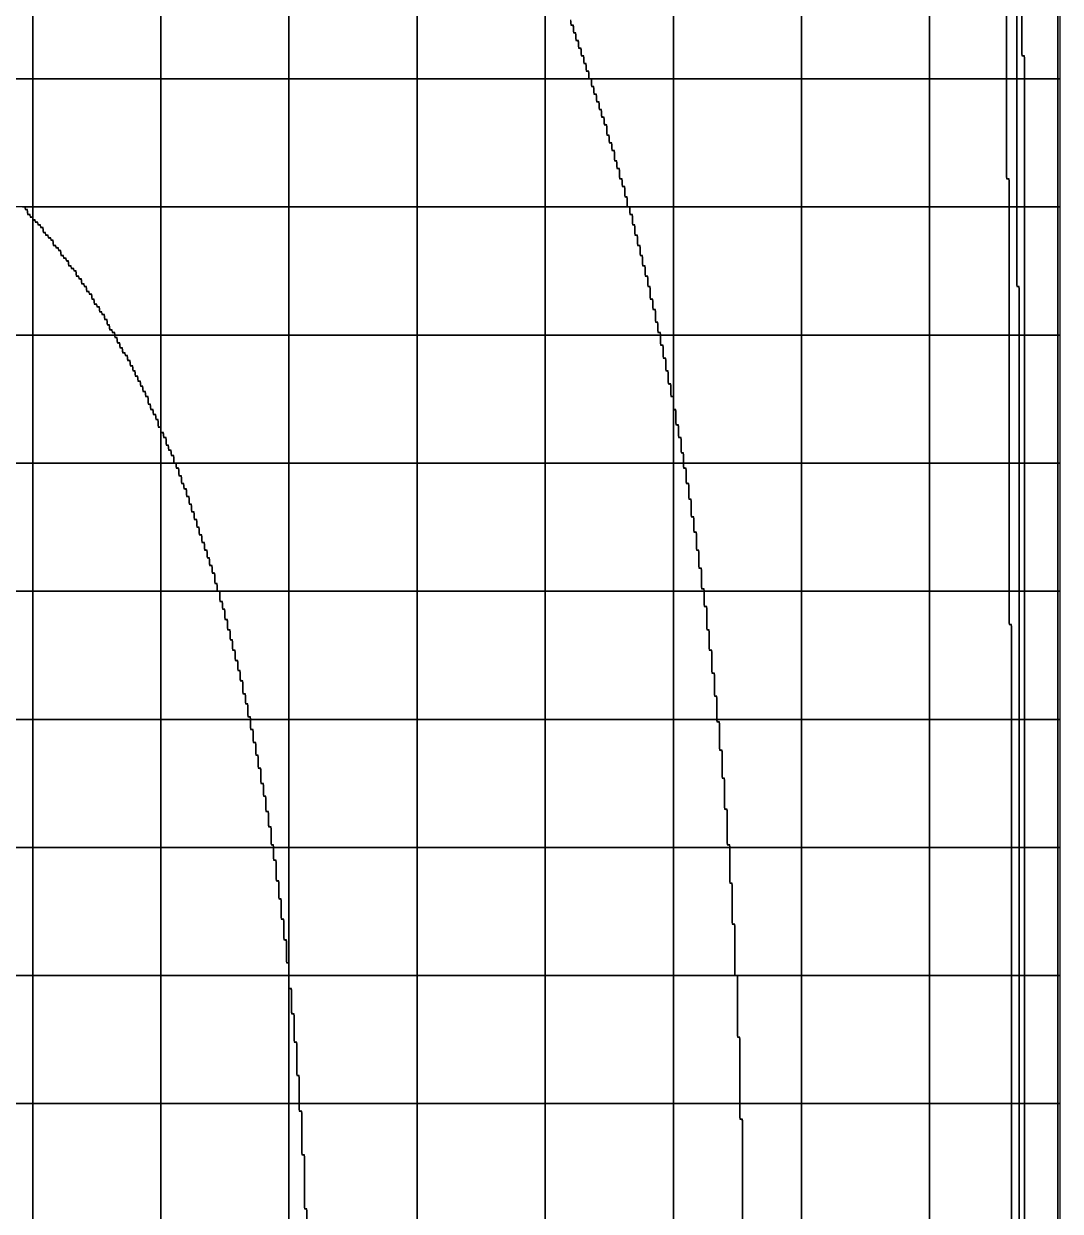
# Model space of a CAD drawing. Header units: metres. Extents: x -2.2 to 1, y -5.2 to 5.1.
# Drawn here: x -0.007 to 1.005, y 1.859 to 3.018 of the extents above; entities that cross this region are included whole.
import ezdxf

# ---------------------------------------------------------------- set-up
doc = ezdxf.new("R2010")
doc.units = ezdxf.units.M

msp = doc.modelspace()

# ---------------------------------------------------------------- linework, layer by layer
at = {"layer": '10', "color": 2}
for points in [[(0.9671, 2.987, 0), (0.9683, 2.987, 0), (0.9696, 2.9857, 0), (0.9696, 2.9645, 0), (1.0021, 2.9645, 0), (1.0021, 3.0895, 0), (0.9671, 3.0895, 0), (0.9671, 2.987, 0)], [(1.0021, 2.9645, 0), (1.0046, 2.9645, 0), (1.0046, 3.0895, 0), (1.0021, 3.0895, 0), (1.0021, 2.9645, 0)], [(0.9696, 2.8395, 0), (1.0021, 2.8395, 0), (1.0021, 2.9645, 0), (0.9696, 2.9645, 0), (0.9696, 2.8395, 0)], [(1.0021, 2.8395, 0), (1.0046, 2.8395, 0), (1.0046, 2.9645, 0), (1.0021, 2.9645, 0), (1.0021, 2.8395, 0)], [(0.9696, 2.7145, 0), (1.0021, 2.7145, 0), (1.0021, 2.8395, 0), (0.9696, 2.8395, 0), (0.9696, 2.7145, 0)], [(1.0021, 2.7145, 0), (1.0046, 2.7145, 0), (1.0046, 2.8395, 0), (1.0021, 2.8395, 0), (1.0021, 2.7145, 0)], [(0.9696, 2.5895, 0), (1.0021, 2.5895, 0), (1.0021, 2.7145, 0), (0.9696, 2.7145, 0), (0.9696, 2.5895, 0)], [(1.0021, 2.5895, 0), (1.0046, 2.5895, 0), (1.0046, 2.7145, 0), (1.0021, 2.7145, 0), (1.0021, 2.5895, 0)], [(0.9696, 2.4645, 0), (1.0021, 2.4645, 0), (1.0021, 2.5895, 0), (0.9696, 2.5895, 0), (0.9696, 2.4645, 0)], [(1.0021, 2.4645, 0), (1.0046, 2.4645, 0), (1.0046, 2.5895, 0), (1.0021, 2.5895, 0), (1.0021, 2.4645, 0)], [(0.9696, 2.3395, 0), (1.0021, 2.3395, 0), (1.0021, 2.4645, 0), (0.9696, 2.4645, 0), (0.9696, 2.3395, 0)], [(1.0021, 2.3395, 0), (1.0046, 2.3395, 0), (1.0046, 2.4645, 0), (1.0021, 2.4645, 0), (1.0021, 2.3395, 0)], [(0.9696, 2.2145, 0), (1.0021, 2.2145, 0), (1.0021, 2.3395, 0), (0.9696, 2.3395, 0), (0.9696, 2.2145, 0)], [(1.0021, 2.2145, 0), (1.0046, 2.2145, 0), (1.0046, 2.3395, 0), (1.0021, 2.3395, 0), (1.0021, 2.2145, 0)], [(0.9696, 2.0895, 0), (1.0021, 2.0895, 0), (1.0021, 2.2145, 0), (0.9696, 2.2145, 0), (0.9696, 2.0895, 0)], [(1.0021, 2.0895, 0), (1.0046, 2.0895, 0), (1.0046, 2.2145, 0), (1.0021, 2.2145, 0), (1.0021, 2.0895, 0)], [(0.9696, 1.9645, 0), (1.0021, 1.9645, 0), (1.0021, 2.0895, 0), (0.9696, 2.0895, 0), (0.9696, 1.9645, 0)], [(1.0021, 1.9645, 0), (1.0046, 1.9645, 0), (1.0046, 2.0895, 0), (1.0021, 2.0895, 0), (1.0021, 1.9645, 0)], [(0.9696, 1.8395, 0), (1.0021, 1.8395, 0), (1.0021, 1.9645, 0), (0.9696, 1.9645, 0), (0.9696, 1.8395, 0)], [(1.0021, 1.8395, 0), (1.0046, 1.8395, 0), (1.0046, 1.9645, 0), (1.0021, 1.9645, 0), (1.0021, 1.8395, 0)]]:
    msp.add_polyline3d(points, dxfattribs=at)
at = {"layer": '5', "color": 6}
for points in [[(-0.1229, 2.7145, 0), (0.0021, 2.7145, 0), (0.0021, 2.8295, 0), (0.0008, 2.8295, 0), (-0.0004, 2.8308, 0), (-0.0004, 2.832, 0), (-0.0017, 2.832, 0), (-0.0029, 2.8333, 0), (-0.0029, 2.837, 0), (-0.0042, 2.837, 0), (-0.0054, 2.8382, 0), (-0.0054, 2.8395, 0), (-0.1229, 2.8395, 0), (-0.1229, 2.7145, 0)], [(0.0021, 2.7145, 0), (0.0821, 2.7145, 0), (0.0821, 2.717, 0), (0.0808, 2.717, 0), (0.0796, 2.7182, 0), (0.0796, 2.7195, 0), (0.0783, 2.7195, 0), (0.0771, 2.7207, 0), (0.0771, 2.7245, 0), (0.0758, 2.7245, 0), (0.0746, 2.7258, 0), (0.0746, 2.7295, 0), (0.0733, 2.7295, 0), (0.0721, 2.7308, 0), (0.0721, 2.7345, 0), (0.0708, 2.7345, 0), (0.0696, 2.7357, 0), (0.0696, 2.737, 0), (0.0683, 2.737, 0), (0.0671, 2.7382, 0), (0.0671, 2.742, 0), (0.0658, 2.742, 0), (0.0646, 2.7433, 0), (0.0646, 2.7445, 0), (0.0633, 2.7445, 0), (0.0621, 2.7458, 0), (0.0621, 2.7495, 0), (0.0608, 2.7495, 0), (0.0596, 2.7508, 0), (0.0596, 2.7545, 0), (0.0583, 2.7545, 0), (0.0571, 2.7557, 0), (0.0571, 2.757, 0), (0.0558, 2.757, 0), (0.0546, 2.7582, 0), (0.0546, 2.762, 0), (0.0533, 2.762, 0), (0.0521, 2.7633, 0), (0.0521, 2.7645, 0), (0.0508, 2.7645, 0), (0.0496, 2.7658, 0), (0.0496, 2.7695, 0), (0.0483, 2.7695, 0), (0.0471, 2.7708, 0), (0.0471, 2.772, 0), (0.0458, 2.772, 0), (0.0446, 2.7732, 0), (0.0446, 2.777, 0), (0.0433, 2.777, 0), (0.0421, 2.7782, 0), (0.0421, 2.7795, 0), (0.0408, 2.7795, 0), (0.0396, 2.7807, 0), (0.0396, 2.782, 0), (0.0383, 2.782, 0), (0.0371, 2.7832, 0), (0.0371, 2.787, 0), (0.0358, 2.787, 0), (0.0346, 2.7883, 0), (0.0346, 2.7895, 0), (0.0333, 2.7895, 0), (0.0321, 2.7908, 0), (0.0321, 2.792, 0), (0.0308, 2.792, 0), (0.0296, 2.7933, 0), (0.0296, 2.797, 0), (0.0283, 2.797, 0), (0.0271, 2.7982, 0), (0.0271, 2.7995, 0), (0.0258, 2.7995, 0), (0.0246, 2.8007, 0), (0.0246, 2.802, 0), (0.0233, 2.802, 0), (0.0221, 2.8032, 0), (0.0221, 2.807, 0), (0.0208, 2.807, 0), (0.0196, 2.8083, 0), (0.0196, 2.8095, 0), (0.0183, 2.8095, 0), (0.0171, 2.8108, 0), (0.0171, 2.812, 0), (0.0158, 2.812, 0), (0.0146, 2.8133, 0), (0.0146, 2.8145, 0), (0.0133, 2.8145, 0), (0.0121, 2.8157, 0), (0.0121, 2.8195, 0), (0.0108, 2.8195, 0), (0.0096, 2.8207, 0), (0.0096, 2.822, 0), (0.0083, 2.822, 0), (0.0071, 2.8232, 0), (0.0071, 2.8245, 0), (0.0058, 2.8245, 0), (0.0046, 2.8258, 0), (0.0046, 2.827, 0), (0.0021, 2.827, 0), (0.0021, 2.7145, 0)], [(-0.1229, 2.5895, 0), (0.0021, 2.5895, 0), (0.0021, 2.7145, 0), (-0.1229, 2.7145, 0), (-0.1229, 2.5895, 0)], [(0.0021, 2.5895, 0), (0.1271, 2.5895, 0), (0.1271, 2.6245, 0), (0.1258, 2.6245, 0), (0.1246, 2.6258, 0), (0.1246, 2.632, 0), (0.1233, 2.632, 0), (0.1221, 2.6332, 0), (0.1221, 2.637, 0), (0.1208, 2.637, 0), (0.1196, 2.6383, 0), (0.1196, 2.642, 0), (0.1183, 2.642, 0), (0.1171, 2.6433, 0), (0.1171, 2.647, 0), (0.1158, 2.647, 0), (0.1146, 2.6482, 0), (0.1146, 2.6545, 0), (0.1133, 2.6545, 0), (0.1121, 2.6557, 0), (0.1121, 2.6595, 0), (0.1108, 2.6595, 0), (0.1096, 2.6608, 0), (0.1096, 2.6645, 0), (0.1083, 2.6645, 0), (0.1071, 2.6658, 0), (0.1071, 2.6695, 0), (0.1058, 2.6695, 0), (0.1046, 2.6707, 0), (0.1046, 2.6745, 0), (0.1033, 2.6745, 0), (0.1021, 2.6757, 0), (0.1021, 2.6795, 0), (0.1008, 2.6795, 0), (0.0996, 2.6808, 0), (0.0996, 2.6845, 0), (0.0983, 2.6845, 0), (0.0971, 2.6858, 0), (0.0971, 2.6895, 0), (0.0958, 2.6895, 0), (0.0946, 2.6907, 0), (0.0946, 2.6945, 0), (0.0933, 2.6945, 0), (0.0921, 2.6957, 0), (0.0921, 2.697, 0), (0.0908, 2.697, 0), (0.0896, 2.6982, 0), (0.0896, 2.702, 0), (0.0883, 2.702, 0), (0.0871, 2.7033, 0), (0.0871, 2.707, 0), (0.0858, 2.707, 0), (0.0846, 2.7083, 0), (0.0846, 2.712, 0), (0.0833, 2.712, 0), (0.0821, 2.7132, 0), (0.0821, 2.7145, 0), (0.0021, 2.7145, 0), (0.0021, 2.5895, 0)], [(0.1271, 2.5895, 0), (0.1396, 2.5895, 0), (0.1396, 2.597, 0), (0.1383, 2.597, 0), (0.1371, 2.5983, 0), (0.1371, 2.602, 0), (0.1358, 2.602, 0), (0.1346, 2.6033, 0), (0.1346, 2.607, 0), (0.1333, 2.607, 0), (0.1321, 2.6082, 0), (0.1321, 2.6145, 0), (0.1308, 2.6145, 0), (0.1296, 2.6157, 0), (0.1296, 2.6195, 0), (0.1271, 2.6195, 0), (0.1271, 2.5895, 0)], [(-0.1229, 2.4645, 0), (0.0021, 2.4645, 0), (0.0021, 2.5895, 0), (-0.1229, 2.5895, 0), (-0.1229, 2.4645, 0)], [(0.0021, 2.4645, 0), (0.1271, 2.4645, 0), (0.1271, 2.5895, 0), (0.0021, 2.5895, 0), (0.0021, 2.4645, 0)], [(0.1271, 2.4645, 0), (0.1821, 2.4645, 0), (0.1821, 2.472, 0), (0.1808, 2.472, 0), (0.1796, 2.4733, 0), (0.1796, 2.482, 0), (0.1783, 2.482, 0), (0.1771, 2.4832, 0), (0.1771, 2.4895, 0), (0.1758, 2.4895, 0), (0.1746, 2.4907, 0), (0.1746, 2.497, 0), (0.1733, 2.497, 0), (0.1721, 2.4983, 0), (0.1721, 2.5045, 0), (0.1708, 2.5045, 0), (0.1696, 2.5057, 0), (0.1696, 2.512, 0), (0.1683, 2.512, 0), (0.1671, 2.5133, 0), (0.1671, 2.5195, 0), (0.1658, 2.5195, 0), (0.1646, 2.5208, 0), (0.1646, 2.527, 0), (0.1633, 2.527, 0), (0.1621, 2.5282, 0), (0.1621, 2.5345, 0), (0.1608, 2.5345, 0), (0.1596, 2.5358, 0), (0.1596, 2.542, 0), (0.1583, 2.542, 0), (0.1571, 2.5433, 0), (0.1571, 2.5495, 0), (0.1558, 2.5495, 0), (0.1546, 2.5507, 0), (0.1546, 2.557, 0), (0.1533, 2.557, 0), (0.1521, 2.5583, 0), (0.1521, 2.5645, 0), (0.1508, 2.5645, 0), (0.1496, 2.5657, 0), (0.1496, 2.5695, 0), (0.1483, 2.5695, 0), (0.1471, 2.5707, 0), (0.1471, 2.577, 0), (0.1458, 2.577, 0), (0.1446, 2.5783, 0), (0.1446, 2.5845, 0), (0.1433, 2.5845, 0), (0.1421, 2.5857, 0), (0.1421, 2.5895, 0), (0.1271, 2.5895, 0), (0.1271, 2.4645, 0)], [(-0.1229, 2.3395, 0), (0.0021, 2.3395, 0), (0.0021, 2.4645, 0), (-0.1229, 2.4645, 0), (-0.1229, 2.3395, 0)], [(0.0021, 2.3395, 0), (0.1271, 2.3395, 0), (0.1271, 2.4645, 0), (0.0021, 2.4645, 0), (0.0021, 2.3395, 0)], [(0.1271, 2.3395, 0), (0.2146, 2.3395, 0), (0.2146, 2.342, 0), (0.2133, 2.342, 0), (0.2121, 2.3432, 0), (0.2121, 2.3545, 0), (0.2108, 2.3545, 0), (0.2096, 2.3558, 0), (0.2096, 2.3645, 0), (0.2083, 2.3645, 0), (0.2071, 2.3657, 0), (0.2071, 2.377, 0), (0.2058, 2.377, 0), (0.2046, 2.3782, 0), (0.2046, 2.387, 0), (0.2033, 2.387, 0), (0.2021, 2.3883, 0), (0.2021, 2.397, 0), (0.2008, 2.397, 0), (0.1996, 2.3982, 0), (0.1996, 2.407, 0), (0.1983, 2.407, 0), (0.1971, 2.4082, 0), (0.1971, 2.417, 0), (0.1958, 2.417, 0), (0.1946, 2.4183, 0), (0.1946, 2.427, 0), (0.1933, 2.427, 0), (0.1921, 2.4282, 0), (0.1921, 2.437, 0), (0.1908, 2.437, 0), (0.1896, 2.4383, 0), (0.1896, 2.447, 0), (0.1883, 2.447, 0), (0.1871, 2.4482, 0), (0.1871, 2.4545, 0), (0.1858, 2.4545, 0), (0.1846, 2.4558, 0), (0.1846, 2.4645, 0), (0.1271, 2.4645, 0), (0.1271, 2.3395, 0)], [(-0.1229, 2.2145, 0), (0.0021, 2.2145, 0), (0.0021, 2.3395, 0), (-0.1229, 2.3395, 0), (-0.1229, 2.2145, 0)], [(0.0021, 2.2145, 0), (0.1271, 2.2145, 0), (0.1271, 2.3395, 0), (0.0021, 2.3395, 0), (0.0021, 2.2145, 0)], [(0.1271, 2.2145, 0), (0.2371, 2.2145, 0), (0.2371, 2.217, 0), (0.2358, 2.217, 0), (0.2346, 2.2182, 0), (0.2346, 2.2345, 0), (0.2333, 2.2345, 0), (0.2321, 2.2357, 0), (0.2321, 2.2495, 0), (0.2308, 2.2495, 0), (0.2296, 2.2508, 0), (0.2296, 2.2645, 0), (0.2283, 2.2645, 0), (0.2271, 2.2658, 0), (0.2271, 2.277, 0), (0.2258, 2.277, 0), (0.2246, 2.2782, 0), (0.2246, 2.292, 0), (0.2233, 2.292, 0), (0.2221, 2.2933, 0), (0.2221, 2.3045, 0), (0.2208, 2.3045, 0), (0.2196, 2.3058, 0), (0.2196, 2.317, 0), (0.2183, 2.317, 0), (0.2171, 2.3182, 0), (0.2171, 2.3295, 0), (0.2158, 2.3295, 0), (0.2146, 2.3308, 0), (0.2146, 2.3395, 0), (0.1271, 2.3395, 0), (0.1271, 2.2145, 0)], [(-0.1229, 2.0895, 0), (0.0021, 2.0895, 0), (0.0021, 2.2145, 0), (-0.1229, 2.2145, 0), (-0.1229, 2.0895, 0)], [(0.0021, 2.0895, 0), (0.1271, 2.0895, 0), (0.1271, 2.2145, 0), (0.0021, 2.2145, 0), (0.0021, 2.0895, 0)], [(0.1271, 2.0895, 0), (0.2521, 2.0895, 0), (0.2521, 2.102, 0), (0.2508, 2.102, 0), (0.2496, 2.1033, 0), (0.2496, 2.1245, 0), (0.2483, 2.1245, 0), (0.2471, 2.1258, 0), (0.2471, 2.1445, 0), (0.2458, 2.1445, 0), (0.2446, 2.1458, 0), (0.2446, 2.1645, 0), (0.2433, 2.1645, 0), (0.2421, 2.1658, 0), (0.2421, 2.182, 0), (0.2408, 2.182, 0), (0.2396, 2.1833, 0), (0.2396, 2.202, 0), (0.2383, 2.202, 0), (0.2371, 2.2033, 0), (0.2371, 2.2145, 0), (0.1271, 2.2145, 0), (0.1271, 2.0895, 0)], [(-0.1229, 1.9645, 0), (0.0021, 1.9645, 0), (0.0021, 2.0895, 0), (-0.1229, 2.0895, 0), (-0.1229, 1.9645, 0)], [(0.0021, 1.9645, 0), (0.1271, 1.9645, 0), (0.1271, 2.0895, 0), (0.0021, 2.0895, 0), (0.0021, 1.9645, 0)], [(0.1271, 1.9645, 0), (0.2521, 1.9645, 0), (0.2521, 2.0895, 0), (0.1271, 2.0895, 0), (0.1271, 1.9645, 0)], [(0.2521, 1.9645, 0), (0.2621, 1.9645, 0), (0.2621, 1.992, 0), (0.2608, 1.992, 0), (0.2596, 1.9932, 0), (0.2596, 2.0245, 0), (0.2583, 2.0245, 0), (0.2571, 2.0257, 0), (0.2571, 2.052, 0), (0.2558, 2.052, 0), (0.2546, 2.0532, 0), (0.2546, 2.077, 0), (0.2521, 2.077, 0), (0.2521, 1.9645, 0)], [(-0.1229, 1.8395, 0), (0.0021, 1.8395, 0), (0.0021, 1.9645, 0), (-0.1229, 1.9645, 0), (-0.1229, 1.8395, 0)], [(0.0021, 1.8395, 0), (0.1271, 1.8395, 0), (0.1271, 1.9645, 0), (0.0021, 1.9645, 0), (0.0021, 1.8395, 0)], [(0.1271, 1.8395, 0), (0.2521, 1.8395, 0), (0.2521, 1.9645, 0), (0.1271, 1.9645, 0), (0.1271, 1.8395, 0)], [(0.2521, 1.8395, 0), (0.2696, 1.8395, 0), (0.2696, 1.862, 0), (0.2683, 1.862, 0), (0.2671, 1.8633, 0), (0.2671, 1.9145, 0), (0.2658, 1.9145, 0), (0.2646, 1.9158, 0), (0.2646, 1.957, 0), (0.2633, 1.957, 0), (0.2621, 1.9583, 0), (0.2621, 1.9645, 0), (0.2521, 1.9645, 0), (0.2521, 1.8395, 0)]]:
    msp.add_polyline3d(points, dxfattribs=at)
at = {"layer": '6', "color": 4}
for points in [[(-0.1229, 2.9645, 0), (0.0021, 2.9645, 0), (0.0021, 3.0895, 0), (-0.1229, 3.0895, 0), (-0.1229, 2.9645, 0)], [(0.0021, 2.9645, 0), (0.1271, 2.9645, 0), (0.1271, 3.0895, 0), (0.0021, 3.0895, 0), (0.0021, 2.9645, 0)], [(0.1271, 2.9645, 0), (0.2521, 2.9645, 0), (0.2521, 3.0895, 0), (0.1271, 3.0895, 0), (0.1271, 2.9645, 0)], [(0.2521, 2.9645, 0), (0.3771, 2.9645, 0), (0.3771, 3.0895, 0), (0.2521, 3.0895, 0), (0.2521, 2.9645, 0)], [(0.3771, 2.9645, 0), (0.5021, 2.9645, 0), (0.5021, 3.087, 0), (0.5008, 3.087, 0), (0.4996, 3.0882, 0), (0.4996, 3.0895, 0), (0.3771, 3.0895, 0), (0.3771, 2.9645, 0)], [(0.5021, 3.0795, 0), (0.5021, 2.9645, 0)], [(0.5021, 2.9645, 0), (0.5446, 2.9645, 0), (0.5446, 2.972, 0), (0.5433, 2.972, 0), (0.5421, 2.9733, 0), (0.5421, 2.9795, 0), (0.5408, 2.9795, 0), (0.5396, 2.9808, 0), (0.5396, 2.987, 0), (0.5383, 2.987, 0), (0.5371, 2.9882, 0), (0.5371, 2.9945, 0), (0.5358, 2.9945, 0), (0.5346, 2.9958, 0), (0.5346, 3.002, 0), (0.5333, 3.002, 0), (0.5321, 3.0032, 0), (0.5321, 3.0095, 0), (0.5308, 3.0095, 0), (0.5296, 3.0107, 0), (0.5296, 3.017, 0), (0.5283, 3.017, 0), (0.5271, 3.0183, 0), (0.5271, 3.022, 0)], [(-0.0079, 2.8395, 0), (0.0021, 2.8395, 0), (0.0021, 2.9645, 0), (-0.1229, 2.9645, 0)], [(0.0021, 2.8395, 0), (0.1271, 2.8395, 0), (0.1271, 2.9645, 0), (0.0021, 2.9645, 0), (0.0021, 2.8395, 0)], [(0.1271, 2.8395, 0), (0.2521, 2.8395, 0), (0.2521, 2.9645, 0), (0.1271, 2.9645, 0), (0.1271, 2.8395, 0)], [(0.2521, 2.8395, 0), (0.3771, 2.8395, 0), (0.3771, 2.9645, 0), (0.2521, 2.9645, 0), (0.2521, 2.8395, 0)], [(0.3771, 2.8395, 0), (0.5021, 2.8395, 0), (0.5021, 2.9645, 0), (0.3771, 2.9645, 0), (0.3771, 2.8395, 0)], [(0.5021, 2.8395, 0), (0.5821, 2.8395, 0), (0.5821, 2.8495, 0), (0.5808, 2.8495, 0), (0.5796, 2.8508, 0), (0.5796, 2.8595, 0), (0.5783, 2.8595, 0), (0.5771, 2.8607, 0), (0.5771, 2.867, 0), (0.5758, 2.867, 0), (0.5746, 2.8683, 0), (0.5746, 2.877, 0), (0.5733, 2.877, 0), (0.5721, 2.8782, 0), (0.5721, 2.8845, 0), (0.5708, 2.8845, 0), (0.5696, 2.8857, 0), (0.5696, 2.8945, 0), (0.5683, 2.8945, 0), (0.5671, 2.8958, 0), (0.5671, 2.902, 0), (0.5658, 2.902, 0), (0.5646, 2.9032, 0), (0.5646, 2.9095, 0), (0.5633, 2.9095, 0), (0.5621, 2.9108, 0), (0.5621, 2.9195, 0), (0.5608, 2.9195, 0), (0.5596, 2.9207, 0), (0.5596, 2.927, 0), (0.5583, 2.927, 0), (0.5571, 2.9282, 0), (0.5571, 2.9345, 0), (0.5558, 2.9345, 0), (0.5546, 2.9358, 0), (0.5546, 2.942, 0), (0.5533, 2.942, 0), (0.5521, 2.9432, 0), (0.5521, 2.9495, 0), (0.5508, 2.9495, 0), (0.5496, 2.9508, 0), (0.5496, 2.957, 0), (0.5483, 2.957, 0), (0.5471, 2.9583, 0), (0.5471, 2.9645, 0), (0.5021, 2.9645, 0), (0.5021, 2.8395, 0)], [(-0.0054, 2.837, 0), (-0.0042, 2.837, 0), (-0.0029, 2.8357, 0), (-0.0029, 2.832, 0), (-0.0017, 2.832, 0), (-0.0004, 2.8308, 0), (-0.0004, 2.8295, 0), (0.0021, 2.8295, 0), (0.0021, 2.8395, 0), (-0.0054, 2.8395, 0), (-0.0054, 2.837, 0)], [(0.0021, 2.827, 0), (0.0033, 2.827, 0), (0.0046, 2.8258, 0), (0.0046, 2.8245, 0), (0.0058, 2.8245, 0), (0.0071, 2.8232, 0), (0.0071, 2.822, 0), (0.0083, 2.822, 0), (0.0096, 2.8207, 0), (0.0096, 2.8195, 0), (0.0108, 2.8195, 0), (0.0121, 2.8182, 0), (0.0121, 2.8145, 0), (0.0133, 2.8145, 0), (0.0146, 2.8133, 0), (0.0146, 2.812, 0), (0.0158, 2.812, 0), (0.0171, 2.8108, 0), (0.0171, 2.8095, 0), (0.0183, 2.8095, 0), (0.0196, 2.8083, 0), (0.0196, 2.807, 0), (0.0208, 2.807, 0), (0.0221, 2.8058, 0), (0.0221, 2.802, 0), (0.0233, 2.802, 0), (0.0246, 2.8007, 0), (0.0246, 2.7995, 0), (0.0258, 2.7995, 0), (0.0271, 2.7982, 0), (0.0271, 2.797, 0), (0.0283, 2.797, 0), (0.0296, 2.7957, 0), (0.0296, 2.792, 0), (0.0308, 2.792, 0), (0.0321, 2.7908, 0), (0.0321, 2.7895, 0), (0.0333, 2.7895, 0), (0.0346, 2.7883, 0), (0.0346, 2.787, 0), (0.0358, 2.787, 0), (0.0371, 2.7858, 0), (0.0371, 2.782, 0), (0.0383, 2.782, 0), (0.0396, 2.7807, 0), (0.0396, 2.7795, 0), (0.0408, 2.7795, 0), (0.0421, 2.7782, 0), (0.0421, 2.777, 0), (0.0433, 2.777, 0), (0.0446, 2.7757, 0), (0.0446, 2.772, 0), (0.0458, 2.772, 0), (0.0471, 2.7708, 0), (0.0471, 2.7695, 0), (0.0483, 2.7695, 0), (0.0496, 2.7683, 0), (0.0496, 2.7645, 0), (0.0508, 2.7645, 0), (0.0521, 2.7633, 0), (0.0521, 2.762, 0), (0.0533, 2.762, 0), (0.0546, 2.7607, 0), (0.0546, 2.757, 0), (0.0558, 2.757, 0), (0.0571, 2.7557, 0), (0.0571, 2.7545, 0), (0.0583, 2.7545, 0), (0.0596, 2.7532, 0), (0.0596, 2.7495, 0), (0.0608, 2.7495, 0), (0.0621, 2.7483, 0), (0.0621, 2.7445, 0), (0.0633, 2.7445, 0), (0.0646, 2.7433, 0), (0.0646, 2.742, 0), (0.0658, 2.742, 0), (0.0671, 2.7407, 0), (0.0671, 2.737, 0), (0.0683, 2.737, 0), (0.0696, 2.7357, 0), (0.0696, 2.7345, 0), (0.0708, 2.7345, 0), (0.0721, 2.7332, 0), (0.0721, 2.7295, 0), (0.0733, 2.7295, 0), (0.0746, 2.7283, 0), (0.0746, 2.7245, 0), (0.0758, 2.7245, 0), (0.0771, 2.7233, 0), (0.0771, 2.7195, 0), (0.0783, 2.7195, 0), (0.0796, 2.7182, 0), (0.0796, 2.717, 0), (0.0808, 2.717, 0), (0.0821, 2.7157, 0), (0.0821, 2.7145, 0), (0.1271, 2.7145, 0), (0.1271, 2.8395, 0), (0.0021, 2.8395, 0), (0.0021, 2.827, 0)], [(0.1271, 2.7145, 0), (0.2521, 2.7145, 0), (0.2521, 2.8395, 0), (0.1271, 2.8395, 0), (0.1271, 2.7145, 0)], [(0.2521, 2.7145, 0), (0.3771, 2.7145, 0), (0.3771, 2.8395, 0), (0.2521, 2.8395, 0), (0.2521, 2.7145, 0)], [(0.3771, 2.7145, 0), (0.5021, 2.7145, 0), (0.5021, 2.8395, 0), (0.3771, 2.8395, 0), (0.3771, 2.7145, 0)], [(0.5021, 2.7145, 0), (0.6146, 2.7145, 0), (0.6146, 2.717, 0), (0.6133, 2.717, 0), (0.6121, 2.7182, 0), (0.6121, 2.727, 0), (0.6108, 2.727, 0), (0.6096, 2.7283, 0), (0.6096, 2.7395, 0), (0.6083, 2.7395, 0), (0.6071, 2.7407, 0), (0.6071, 2.7495, 0), (0.6058, 2.7495, 0), (0.6046, 2.7508, 0), (0.6046, 2.762, 0), (0.6033, 2.762, 0), (0.6021, 2.7633, 0), (0.6021, 2.772, 0), (0.6008, 2.772, 0), (0.5996, 2.7732, 0), (0.5996, 2.782, 0), (0.5983, 2.782, 0), (0.5971, 2.7832, 0), (0.5971, 2.792, 0), (0.5958, 2.792, 0), (0.5946, 2.7933, 0), (0.5946, 2.802, 0), (0.5933, 2.802, 0), (0.5921, 2.8032, 0), (0.5921, 2.812, 0), (0.5908, 2.812, 0), (0.5896, 2.8133, 0), (0.5896, 2.822, 0), (0.5883, 2.822, 0), (0.5871, 2.8232, 0), (0.5871, 2.832, 0), (0.5858, 2.832, 0), (0.5846, 2.8333, 0), (0.5846, 2.8395, 0), (0.5021, 2.8395, 0), (0.5021, 2.7145, 0)], [(0.0821, 2.712, 0), (0.0833, 2.712, 0), (0.0846, 2.7107, 0), (0.0846, 2.707, 0), (0.0858, 2.707, 0), (0.0871, 2.7058, 0), (0.0871, 2.702, 0), (0.0883, 2.702, 0), (0.0896, 2.7008, 0), (0.0896, 2.697, 0), (0.0908, 2.697, 0), (0.0921, 2.6957, 0), (0.0921, 2.6945, 0), (0.0933, 2.6945, 0), (0.0946, 2.6932, 0), (0.0946, 2.6895, 0), (0.0958, 2.6895, 0), (0.0971, 2.6883, 0), (0.0971, 2.6845, 0), (0.0983, 2.6845, 0), (0.0996, 2.6833, 0), (0.0996, 2.6795, 0), (0.1008, 2.6795, 0), (0.1021, 2.6782, 0), (0.1021, 2.6745, 0), (0.1033, 2.6745, 0), (0.1046, 2.6732, 0), (0.1046, 2.6695, 0), (0.1058, 2.6695, 0), (0.1071, 2.6683, 0), (0.1071, 2.6645, 0), (0.1083, 2.6645, 0), (0.1096, 2.6633, 0), (0.1096, 2.6595, 0), (0.1108, 2.6595, 0), (0.1121, 2.6582, 0), (0.1121, 2.6545, 0), (0.1133, 2.6545, 0), (0.1146, 2.6532, 0), (0.1146, 2.647, 0), (0.1158, 2.647, 0), (0.1171, 2.6458, 0), (0.1171, 2.642, 0), (0.1183, 2.642, 0), (0.1196, 2.6408, 0), (0.1196, 2.637, 0), (0.1208, 2.637, 0), (0.1221, 2.6357, 0), (0.1221, 2.632, 0), (0.1233, 2.632, 0), (0.1246, 2.6307, 0), (0.1246, 2.6245, 0), (0.1271, 2.6245, 0), (0.1271, 2.7145, 0), (0.0821, 2.7145, 0), (0.0821, 2.712, 0)], [(0.1271, 2.6195, 0), (0.1283, 2.6195, 0), (0.1296, 2.6183, 0), (0.1296, 2.6145, 0), (0.1308, 2.6145, 0), (0.1321, 2.6132, 0), (0.1321, 2.607, 0), (0.1333, 2.607, 0), (0.1346, 2.6058, 0), (0.1346, 2.602, 0), (0.1358, 2.602, 0), (0.1371, 2.6008, 0), (0.1371, 2.597, 0), (0.1383, 2.597, 0), (0.1396, 2.5957, 0), (0.1396, 2.5895, 0), (0.2521, 2.5895, 0), (0.2521, 2.7145, 0), (0.1271, 2.7145, 0), (0.1271, 2.6195, 0)], [(0.2521, 2.5895, 0), (0.3771, 2.5895, 0), (0.3771, 2.7145, 0), (0.2521, 2.7145, 0), (0.2521, 2.5895, 0)], [(0.3771, 2.5895, 0), (0.5021, 2.5895, 0), (0.5021, 2.7145, 0), (0.3771, 2.7145, 0), (0.3771, 2.5895, 0)], [(0.5021, 2.5895, 0), (0.6271, 2.5895, 0), (0.6271, 2.6545, 0), (0.6258, 2.6545, 0), (0.6246, 2.6557, 0), (0.6246, 2.667, 0), (0.6233, 2.667, 0), (0.6221, 2.6683, 0), (0.6221, 2.6795, 0), (0.6208, 2.6795, 0), (0.6196, 2.6808, 0), (0.6196, 2.692, 0), (0.6183, 2.692, 0), (0.6171, 2.6932, 0), (0.6171, 2.7045, 0), (0.6158, 2.7045, 0), (0.6146, 2.7058, 0), (0.6146, 2.7145, 0), (0.5021, 2.7145, 0), (0.5021, 2.5895, 0)], [(0.6271, 2.5895, 0), (0.6371, 2.5895, 0), (0.6371, 2.5995, 0), (0.6358, 2.5995, 0), (0.6346, 2.6008, 0), (0.6346, 2.6145, 0), (0.6333, 2.6145, 0), (0.6321, 2.6157, 0), (0.6321, 2.627, 0), (0.6308, 2.627, 0), (0.6296, 2.6282, 0), (0.6296, 2.642, 0), (0.6271, 2.642, 0), (0.6271, 2.5895, 0)], [(0.1421, 2.5845, 0), (0.1433, 2.5845, 0), (0.1446, 2.5833, 0), (0.1446, 2.577, 0), (0.1458, 2.577, 0), (0.1471, 2.5758, 0), (0.1471, 2.5695, 0), (0.1483, 2.5695, 0), (0.1496, 2.5682, 0), (0.1496, 2.5645, 0), (0.1508, 2.5645, 0), (0.1521, 2.5633, 0), (0.1521, 2.557, 0), (0.1533, 2.557, 0), (0.1546, 2.5558, 0), (0.1546, 2.5495, 0), (0.1558, 2.5495, 0), (0.1571, 2.5482, 0), (0.1571, 2.542, 0), (0.1583, 2.542, 0), (0.1596, 2.5408, 0), (0.1596, 2.5345, 0), (0.1608, 2.5345, 0), (0.1621, 2.5332, 0), (0.1621, 2.527, 0), (0.1633, 2.527, 0), (0.1646, 2.5257, 0), (0.1646, 2.5195, 0), (0.1658, 2.5195, 0), (0.1671, 2.5183, 0), (0.1671, 2.512, 0), (0.1683, 2.512, 0), (0.1696, 2.5107, 0), (0.1696, 2.5045, 0), (0.1708, 2.5045, 0), (0.1721, 2.5032, 0), (0.1721, 2.497, 0), (0.1733, 2.497, 0), (0.1746, 2.4958, 0), (0.1746, 2.4895, 0), (0.1758, 2.4895, 0), (0.1771, 2.4882, 0), (0.1771, 2.482, 0), (0.1783, 2.482, 0), (0.1796, 2.4808, 0), (0.1796, 2.472, 0), (0.1808, 2.472, 0), (0.1821, 2.4707, 0), (0.1821, 2.4645, 0), (0.2521, 2.4645, 0), (0.2521, 2.5895, 0), (0.1421, 2.5895, 0), (0.1421, 2.5845, 0)], [(0.2521, 2.4645, 0), (0.3771, 2.4645, 0), (0.3771, 2.5895, 0), (0.2521, 2.5895, 0), (0.2521, 2.4645, 0)], [(0.3771, 2.4645, 0), (0.5021, 2.4645, 0), (0.5021, 2.5895, 0), (0.3771, 2.5895, 0), (0.3771, 2.4645, 0)], [(0.5021, 2.4645, 0), (0.6271, 2.4645, 0), (0.6271, 2.5895, 0), (0.5021, 2.5895, 0), (0.5021, 2.4645, 0)], [(0.6271, 2.4645, 0), (0.6571, 2.4645, 0), (0.6571, 2.467, 0), (0.6558, 2.467, 0), (0.6546, 2.4682, 0), (0.6546, 2.487, 0), (0.6533, 2.487, 0), (0.6521, 2.4882, 0), (0.6521, 2.5045, 0), (0.6508, 2.5045, 0), (0.6496, 2.5057, 0), (0.6496, 2.522, 0), (0.6483, 2.522, 0), (0.6471, 2.5232, 0), (0.6471, 2.537, 0), (0.6458, 2.537, 0), (0.6446, 2.5383, 0), (0.6446, 2.5545, 0), (0.6433, 2.5545, 0), (0.6421, 2.5558, 0), (0.6421, 2.5695, 0), (0.6408, 2.5695, 0), (0.6396, 2.5707, 0), (0.6396, 2.5845, 0), (0.6383, 2.5845, 0), (0.6371, 2.5857, 0), (0.6371, 2.5895, 0), (0.6271, 2.5895, 0), (0.6271, 2.4645, 0)], [(0.1846, 2.4545, 0), (0.1858, 2.4545, 0), (0.1871, 2.4533, 0), (0.1871, 2.447, 0), (0.1883, 2.447, 0), (0.1896, 2.4457, 0), (0.1896, 2.437, 0), (0.1908, 2.437, 0), (0.1921, 2.4358, 0), (0.1921, 2.427, 0), (0.1933, 2.427, 0), (0.1946, 2.4257, 0), (0.1946, 2.417, 0), (0.1958, 2.417, 0), (0.1971, 2.4158, 0), (0.1971, 2.407, 0), (0.1983, 2.407, 0), (0.1996, 2.4057, 0), (0.1996, 2.397, 0), (0.2008, 2.397, 0), (0.2021, 2.3958, 0), (0.2021, 2.387, 0), (0.2033, 2.387, 0), (0.2046, 2.3857, 0), (0.2046, 2.377, 0), (0.2058, 2.377, 0), (0.2071, 2.3758, 0), (0.2071, 2.3645, 0), (0.2083, 2.3645, 0), (0.2096, 2.3632, 0), (0.2096, 2.3545, 0), (0.2108, 2.3545, 0), (0.2121, 2.3533, 0), (0.2121, 2.342, 0), (0.2133, 2.342, 0), (0.2146, 2.3407, 0), (0.2146, 2.3395, 0), (0.2521, 2.3395, 0), (0.2521, 2.4645, 0), (0.1846, 2.4645, 0), (0.1846, 2.4545, 0)], [(0.2521, 2.3395, 0), (0.3771, 2.3395, 0), (0.3771, 2.4645, 0), (0.2521, 2.4645, 0), (0.2521, 2.3395, 0)], [(0.3771, 2.3395, 0), (0.5021, 2.3395, 0), (0.5021, 2.4645, 0), (0.3771, 2.4645, 0), (0.3771, 2.3395, 0)], [(0.5021, 2.3395, 0), (0.6271, 2.3395, 0), (0.6271, 2.4645, 0), (0.5021, 2.4645, 0), (0.5021, 2.3395, 0)], [(0.6271, 2.3395, 0), (0.6696, 2.3395, 0), (0.6696, 2.362, 0), (0.6683, 2.362, 0), (0.6671, 2.3632, 0), (0.6671, 2.3845, 0), (0.6658, 2.3845, 0), (0.6646, 2.3857, 0), (0.6646, 2.407, 0), (0.6633, 2.407, 0), (0.6621, 2.4082, 0), (0.6621, 2.427, 0), (0.6608, 2.427, 0), (0.6596, 2.4282, 0), (0.6596, 2.4495, 0), (0.6583, 2.4495, 0), (0.6571, 2.4508, 0), (0.6571, 2.4645, 0), (0.6271, 2.4645, 0), (0.6271, 2.3395, 0)], [(0.2146, 2.3295, 0), (0.2158, 2.3295, 0), (0.2171, 2.3283, 0), (0.2171, 2.317, 0), (0.2183, 2.317, 0), (0.2196, 2.3157, 0), (0.2196, 2.3045, 0), (0.2208, 2.3045, 0), (0.2221, 2.3032, 0), (0.2221, 2.292, 0), (0.2233, 2.292, 0), (0.2246, 2.2908, 0), (0.2246, 2.277, 0), (0.2258, 2.277, 0), (0.2271, 2.2757, 0), (0.2271, 2.2645, 0), (0.2283, 2.2645, 0), (0.2296, 2.2633, 0), (0.2296, 2.2495, 0), (0.2308, 2.2495, 0), (0.2321, 2.2483, 0), (0.2321, 2.2345, 0), (0.2333, 2.2345, 0), (0.2346, 2.2332, 0), (0.2346, 2.217, 0), (0.2358, 2.217, 0), (0.2371, 2.2157, 0), (0.2371, 2.2145, 0), (0.2521, 2.2145, 0), (0.2521, 2.3395, 0), (0.2146, 2.3395, 0), (0.2146, 2.3295, 0)], [(0.2521, 2.2145, 0), (0.3771, 2.2145, 0), (0.3771, 2.3395, 0), (0.2521, 2.3395, 0), (0.2521, 2.2145, 0)], [(0.3771, 2.2145, 0), (0.5021, 2.2145, 0), (0.5021, 2.3395, 0), (0.3771, 2.3395, 0), (0.3771, 2.2145, 0)], [(0.5021, 2.2145, 0), (0.6271, 2.2145, 0), (0.6271, 2.3395, 0), (0.5021, 2.3395, 0), (0.5021, 2.2145, 0)], [(0.6271, 2.2145, 0), (0.6821, 2.2145, 0), (0.6821, 2.217, 0), (0.6808, 2.217, 0), (0.6796, 2.2182, 0), (0.6796, 2.252, 0), (0.6783, 2.252, 0), (0.6771, 2.2532, 0), (0.6771, 2.282, 0), (0.6758, 2.282, 0), (0.6746, 2.2832, 0), (0.6746, 2.3095, 0), (0.6733, 2.3095, 0), (0.6721, 2.3108, 0), (0.6721, 2.337, 0), (0.6708, 2.337, 0), (0.6696, 2.3382, 0), (0.6696, 2.3395, 0), (0.6271, 2.3395, 0), (0.6271, 2.2145, 0)], [(0.2371, 2.202, 0), (0.2383, 2.202, 0), (0.2396, 2.2008, 0), (0.2396, 2.182, 0), (0.2408, 2.182, 0), (0.2421, 2.1808, 0), (0.2421, 2.1645, 0), (0.2433, 2.1645, 0), (0.2446, 2.1633, 0), (0.2446, 2.1445, 0), (0.2458, 2.1445, 0), (0.2471, 2.1433, 0), (0.2471, 2.1245, 0), (0.2483, 2.1245, 0), (0.2496, 2.1233, 0), (0.2496, 2.102, 0), (0.2521, 2.102, 0), (0.2521, 2.2145, 0), (0.2371, 2.2145, 0), (0.2371, 2.202, 0)], [(0.2521, 2.0895, 0), (0.3771, 2.0895, 0), (0.3771, 2.2145, 0), (0.2521, 2.2145, 0), (0.2521, 2.0895, 0)], [(0.3771, 2.0895, 0), (0.5021, 2.0895, 0), (0.5021, 2.2145, 0), (0.3771, 2.2145, 0), (0.3771, 2.0895, 0)], [(0.5021, 2.0895, 0), (0.6271, 2.0895, 0), (0.6271, 2.2145, 0), (0.5021, 2.2145, 0), (0.5021, 2.0895, 0)], [(0.6271, 2.0895, 0), (0.6871, 2.0895, 0), (0.6871, 2.1395, 0), (0.6858, 2.1395, 0), (0.6846, 2.1408, 0), (0.6846, 2.1795, 0), (0.6833, 2.1795, 0), (0.6821, 2.1808, 0), (0.6821, 2.2145, 0), (0.6271, 2.2145, 0), (0.6271, 2.0895, 0)], [(0.2521, 2.077, 0), (0.2533, 2.077, 0), (0.2546, 2.0758, 0), (0.2546, 2.052, 0), (0.2558, 2.052, 0), (0.2571, 2.0507, 0), (0.2571, 2.0245, 0), (0.2583, 2.0245, 0), (0.2596, 2.0232, 0), (0.2596, 1.992, 0), (0.2608, 1.992, 0), (0.2621, 1.9908, 0), (0.2621, 1.9645, 0), (0.3771, 1.9645, 0), (0.3771, 2.0895, 0), (0.2521, 2.0895, 0), (0.2521, 2.077, 0)], [(0.3771, 1.9645, 0), (0.5021, 1.9645, 0), (0.5021, 2.0895, 0), (0.3771, 2.0895, 0), (0.3771, 1.9645, 0)], [(0.5021, 1.9645, 0), (0.6271, 1.9645, 0), (0.6271, 2.0895, 0), (0.5021, 2.0895, 0), (0.5021, 1.9645, 0)], [(0.6271, 1.9645, 0), (0.6921, 1.9645, 0), (0.6921, 2.0295, 0), (0.6908, 2.0295, 0), (0.6896, 2.0307, 0), (0.6896, 2.0895, 0), (0.6271, 2.0895, 0), (0.6271, 1.9645, 0)], [(0.2621, 1.957, 0), (0.2633, 1.957, 0), (0.2646, 1.9558, 0), (0.2646, 1.9145, 0), (0.2658, 1.9145, 0), (0.2671, 1.9132, 0), (0.2671, 1.862, 0), (0.2683, 1.862, 0), (0.2696, 1.8607, 0), (0.2696, 1.8395, 0), (0.3771, 1.8395, 0), (0.3771, 1.9645, 0), (0.2621, 1.9645, 0), (0.2621, 1.957, 0)], [(0.3771, 1.8395, 0), (0.5021, 1.8395, 0), (0.5021, 1.9645, 0), (0.3771, 1.9645, 0), (0.3771, 1.8395, 0)], [(0.5021, 1.8395, 0), (0.6271, 1.8395, 0), (0.6271, 1.9645, 0), (0.5021, 1.9645, 0), (0.5021, 1.8395, 0)], [(0.6271, 1.8395, 0), (0.6946, 1.8395, 0), (0.6946, 1.9495, 0), (0.6933, 1.9495, 0), (0.6921, 1.9507, 0), (0.6921, 1.9645, 0), (0.6271, 1.9645, 0), (0.6271, 1.8395, 0)]]:
    msp.add_polyline3d(points, dxfattribs=at)
at = {"layer": '7', "color": 1}
for points in [[(0.5271, 3.0208, 0), (0.5271, 3.017, 0), (0.5283, 3.017, 0), (0.5296, 3.0158, 0), (0.5296, 3.0095, 0), (0.5308, 3.0095, 0), (0.5321, 3.0082, 0), (0.5321, 3.002, 0), (0.5333, 3.002, 0), (0.5346, 3.0008, 0), (0.5346, 2.9945, 0), (0.5358, 2.9945, 0), (0.5371, 2.9933, 0), (0.5371, 2.987, 0), (0.5383, 2.987, 0), (0.5396, 2.9857, 0), (0.5396, 2.9795, 0), (0.5408, 2.9795, 0), (0.5421, 2.9783, 0), (0.5421, 2.972, 0), (0.5433, 2.972, 0), (0.5446, 2.9707, 0), (0.5446, 2.9645, 0), (0.6271, 2.9645, 0), (0.6271, 3.0895, 0)], [(0.6271, 2.9645, 0), (0.7521, 2.9645, 0), (0.7521, 3.0895, 0), (0.6271, 3.0895, 0), (0.6271, 2.9645, 0)], [(0.7521, 2.9645, 0), (0.8771, 2.9645, 0), (0.8771, 3.0845, 0), (0.8758, 3.0845, 0), (0.8746, 3.0857, 0), (0.8746, 3.0895, 0), (0.7521, 3.0895, 0), (0.7521, 2.9645, 0)], [(0.8771, 2.9645, 0), (0.9521, 2.9645, 0), (0.9521, 3.0895, 0)], [(0.8771, 3.0795, 0), (0.8771, 2.9645, 0)], [(0.5471, 2.957, 0), (0.5483, 2.957, 0), (0.5496, 2.9558, 0), (0.5496, 2.9495, 0), (0.5508, 2.9495, 0), (0.5521, 2.9482, 0), (0.5521, 2.942, 0), (0.5533, 2.942, 0), (0.5546, 2.9407, 0), (0.5546, 2.9345, 0), (0.5558, 2.9345, 0), (0.5571, 2.9333, 0), (0.5571, 2.927, 0), (0.5583, 2.927, 0), (0.5596, 2.9257, 0), (0.5596, 2.9195, 0), (0.5608, 2.9195, 0), (0.5621, 2.9183, 0), (0.5621, 2.9095, 0), (0.5633, 2.9095, 0), (0.5646, 2.9082, 0), (0.5646, 2.902, 0), (0.5658, 2.902, 0), (0.5671, 2.9007, 0), (0.5671, 2.8945, 0), (0.5683, 2.8945, 0), (0.5696, 2.8933, 0), (0.5696, 2.8845, 0), (0.5708, 2.8845, 0), (0.5721, 2.8832, 0), (0.5721, 2.877, 0), (0.5733, 2.877, 0), (0.5746, 2.8758, 0), (0.5746, 2.867, 0), (0.5758, 2.867, 0), (0.5771, 2.8657, 0), (0.5771, 2.8595, 0), (0.5783, 2.8595, 0), (0.5796, 2.8582, 0), (0.5796, 2.8495, 0), (0.5808, 2.8495, 0), (0.5821, 2.8483, 0), (0.5821, 2.8395, 0), (0.6271, 2.8395, 0), (0.6271, 2.9645, 0), (0.5471, 2.9645, 0), (0.5471, 2.957, 0)], [(0.6271, 2.8395, 0), (0.7521, 2.8395, 0), (0.7521, 2.9645, 0), (0.6271, 2.9645, 0), (0.6271, 2.8395, 0)], [(0.7521, 2.8395, 0), (0.8771, 2.8395, 0), (0.8771, 2.9645, 0), (0.7521, 2.9645, 0), (0.7521, 2.8395, 0)], [(0.8771, 2.8395, 0), (0.9546, 2.8395, 0), (0.9546, 2.867, 0), (0.9533, 2.867, 0), (0.9521, 2.8683, 0), (0.9521, 2.9645, 0), (0.8771, 2.9645, 0), (0.8771, 2.8395, 0)], [(0.5846, 2.832, 0), (0.5858, 2.832, 0), (0.5871, 2.8308, 0), (0.5871, 2.822, 0), (0.5883, 2.822, 0), (0.5896, 2.8207, 0), (0.5896, 2.812, 0), (0.5908, 2.812, 0), (0.5921, 2.8108, 0), (0.5921, 2.802, 0), (0.5933, 2.802, 0), (0.5946, 2.8007, 0), (0.5946, 2.792, 0), (0.5958, 2.792, 0), (0.5971, 2.7908, 0), (0.5971, 2.782, 0), (0.5983, 2.782, 0), (0.5996, 2.7807, 0), (0.5996, 2.772, 0), (0.6008, 2.772, 0), (0.6021, 2.7708, 0), (0.6021, 2.762, 0), (0.6033, 2.762, 0), (0.6046, 2.7607, 0), (0.6046, 2.7495, 0), (0.6058, 2.7495, 0), (0.6071, 2.7483, 0), (0.6071, 2.7395, 0), (0.6083, 2.7395, 0), (0.6096, 2.7382, 0), (0.6096, 2.727, 0), (0.6108, 2.727, 0), (0.6121, 2.7258, 0), (0.6121, 2.717, 0), (0.6133, 2.717, 0), (0.6146, 2.7157, 0), (0.6146, 2.7145, 0), (0.6271, 2.7145, 0), (0.6271, 2.8395, 0), (0.5846, 2.8395, 0), (0.5846, 2.832, 0)], [(0.6271, 2.7145, 0), (0.7521, 2.7145, 0), (0.7521, 2.8395, 0), (0.6271, 2.8395, 0), (0.6271, 2.7145, 0)], [(0.7521, 2.7145, 0), (0.8771, 2.7145, 0), (0.8771, 2.8395, 0), (0.7521, 2.8395, 0), (0.7521, 2.7145, 0)], [(0.8771, 2.7145, 0), (0.9546, 2.7145, 0), (0.9546, 2.8395, 0), (0.8771, 2.8395, 0), (0.8771, 2.7145, 0)], [(0.6146, 2.7045, 0), (0.6158, 2.7045, 0), (0.6171, 2.7033, 0), (0.6171, 2.692, 0), (0.6183, 2.692, 0), (0.6196, 2.6907, 0), (0.6196, 2.6795, 0), (0.6208, 2.6795, 0), (0.6221, 2.6782, 0), (0.6221, 2.667, 0), (0.6233, 2.667, 0), (0.6246, 2.6658, 0), (0.6246, 2.6545, 0), (0.6271, 2.6545, 0), (0.6271, 2.7145, 0), (0.6146, 2.7145, 0), (0.6146, 2.7045, 0)], [(0.6271, 2.642, 0), (0.6283, 2.642, 0), (0.6296, 2.6408, 0), (0.6296, 2.627, 0), (0.6308, 2.627, 0), (0.6321, 2.6258, 0), (0.6321, 2.6145, 0), (0.6333, 2.6145, 0), (0.6346, 2.6132, 0), (0.6346, 2.5995, 0), (0.6358, 2.5995, 0), (0.6371, 2.5983, 0), (0.6371, 2.5895, 0), (0.7521, 2.5895, 0), (0.7521, 2.7145, 0), (0.6271, 2.7145, 0), (0.6271, 2.642, 0)], [(0.7521, 2.5895, 0), (0.8771, 2.5895, 0), (0.8771, 2.7145, 0), (0.7521, 2.7145, 0), (0.7521, 2.5895, 0)], [(0.8771, 2.5895, 0), (0.9546, 2.5895, 0), (0.9546, 2.7145, 0), (0.8771, 2.7145, 0), (0.8771, 2.5895, 0)], [(0.6371, 2.5845, 0), (0.6383, 2.5845, 0), (0.6396, 2.5833, 0), (0.6396, 2.5695, 0), (0.6408, 2.5695, 0), (0.6421, 2.5682, 0), (0.6421, 2.5545, 0), (0.6433, 2.5545, 0), (0.6446, 2.5532, 0), (0.6446, 2.537, 0), (0.6458, 2.537, 0), (0.6471, 2.5358, 0), (0.6471, 2.522, 0), (0.6483, 2.522, 0), (0.6496, 2.5208, 0), (0.6496, 2.5045, 0), (0.6508, 2.5045, 0), (0.6521, 2.5032, 0), (0.6521, 2.487, 0), (0.6533, 2.487, 0), (0.6546, 2.4857, 0), (0.6546, 2.467, 0), (0.6558, 2.467, 0), (0.6571, 2.4657, 0), (0.6571, 2.4645, 0), (0.7521, 2.4645, 0), (0.7521, 2.5895, 0), (0.6371, 2.5895, 0), (0.6371, 2.5845, 0)], [(0.7521, 2.4645, 0), (0.8771, 2.4645, 0), (0.8771, 2.5895, 0), (0.7521, 2.5895, 0), (0.7521, 2.4645, 0)], [(0.8771, 2.4645, 0), (0.9546, 2.4645, 0), (0.9546, 2.5895, 0), (0.8771, 2.5895, 0), (0.8771, 2.4645, 0)], [(0.6571, 2.4495, 0), (0.6583, 2.4495, 0), (0.6596, 2.4482, 0), (0.6596, 2.427, 0), (0.6608, 2.427, 0), (0.6621, 2.4257, 0), (0.6621, 2.407, 0), (0.6633, 2.407, 0), (0.6646, 2.4057, 0), (0.6646, 2.3845, 0), (0.6658, 2.3845, 0), (0.6671, 2.3832, 0), (0.6671, 2.362, 0), (0.6683, 2.362, 0), (0.6696, 2.3607, 0), (0.6696, 2.3395, 0), (0.7521, 2.3395, 0), (0.7521, 2.4645, 0), (0.6571, 2.4645, 0), (0.6571, 2.4495, 0)], [(0.7521, 2.3395, 0), (0.8771, 2.3395, 0), (0.8771, 2.4645, 0), (0.7521, 2.4645, 0), (0.7521, 2.3395, 0)], [(0.8771, 2.3395, 0), (0.9571, 2.3395, 0), (0.9571, 2.432, 0), (0.9558, 2.432, 0), (0.9546, 2.4333, 0), (0.9546, 2.4645, 0), (0.8771, 2.4645, 0), (0.8771, 2.3395, 0)], [(0.6696, 2.337, 0), (0.6708, 2.337, 0), (0.6721, 2.3357, 0), (0.6721, 2.3095, 0), (0.6733, 2.3095, 0), (0.6746, 2.3083, 0), (0.6746, 2.282, 0), (0.6758, 2.282, 0), (0.6771, 2.2807, 0), (0.6771, 2.252, 0), (0.6783, 2.252, 0), (0.6796, 2.2508, 0), (0.6796, 2.217, 0), (0.6808, 2.217, 0), (0.6821, 2.2157, 0), (0.6821, 2.2145, 0), (0.7521, 2.2145, 0), (0.7521, 2.3395, 0), (0.6696, 2.3395, 0), (0.6696, 2.337, 0)], [(0.7521, 2.2145, 0), (0.8771, 2.2145, 0), (0.8771, 2.3395, 0), (0.7521, 2.3395, 0), (0.7521, 2.2145, 0)], [(0.8771, 2.2145, 0), (0.9571, 2.2145, 0), (0.9571, 2.3395, 0), (0.8771, 2.3395, 0), (0.8771, 2.2145, 0)], [(0.6821, 2.1795, 0), (0.6833, 2.1795, 0), (0.6846, 2.1782, 0), (0.6846, 2.1395, 0), (0.6858, 2.1395, 0), (0.6871, 2.1383, 0), (0.6871, 2.0895, 0), (0.7521, 2.0895, 0), (0.7521, 2.2145, 0), (0.6821, 2.2145, 0), (0.6821, 2.1795, 0)], [(0.7521, 2.0895, 0), (0.8771, 2.0895, 0), (0.8771, 2.2145, 0), (0.7521, 2.2145, 0), (0.7521, 2.0895, 0)], [(0.8771, 2.0895, 0), (0.9571, 2.0895, 0), (0.9571, 2.2145, 0), (0.8771, 2.2145, 0), (0.8771, 2.0895, 0)], [(0.6896, 2.0295, 0), (0.6908, 2.0295, 0), (0.6921, 2.0282, 0), (0.6921, 1.9645, 0), (0.7521, 1.9645, 0), (0.7521, 2.0895, 0), (0.6896, 2.0895, 0), (0.6896, 2.0295, 0)], [(0.7521, 1.9645, 0), (0.8771, 1.9645, 0), (0.8771, 2.0895, 0), (0.7521, 2.0895, 0), (0.7521, 1.9645, 0)], [(0.8771, 1.9645, 0), (0.9571, 1.9645, 0), (0.9571, 2.0895, 0), (0.8771, 2.0895, 0), (0.8771, 1.9645, 0)], [(0.6921, 1.9495, 0), (0.6933, 1.9495, 0), (0.6946, 1.9483, 0), (0.6946, 1.8395, 0), (0.7521, 1.8395, 0), (0.7521, 1.9645, 0), (0.6921, 1.9645, 0), (0.6921, 1.9495, 0)], [(0.7521, 1.8395, 0), (0.8771, 1.8395, 0), (0.8771, 1.9645, 0), (0.7521, 1.9645, 0), (0.7521, 1.8395, 0)], [(0.8771, 1.8395, 0), (0.9571, 1.8395, 0), (0.9571, 1.9645, 0), (0.8771, 1.9645, 0), (0.8771, 1.8395, 0)]]:
    msp.add_polyline3d(points, dxfattribs=at)
at = {"layer": '8', "color": 3}
for points in [[(0.9521, 2.9645, 0), (0.9621, 2.9645, 0), (0.9621, 3.0895, 0), (0.9521, 3.0895, 0), (0.9521, 2.9645, 0)], [(0.9521, 2.867, 0), (0.9533, 2.867, 0), (0.9546, 2.8657, 0), (0.9546, 2.8395, 0), (0.9621, 2.8395, 0), (0.9621, 2.9645, 0), (0.9521, 2.9645, 0), (0.9521, 2.867, 0)], [(0.9546, 2.7145, 0), (0.9646, 2.7145, 0), (0.9646, 2.762, 0), (0.9633, 2.762, 0), (0.9621, 2.7633, 0), (0.9621, 2.8395, 0), (0.9546, 2.8395, 0), (0.9546, 2.7145, 0)], [(0.9546, 2.5895, 0), (0.9646, 2.5895, 0), (0.9646, 2.7145, 0), (0.9546, 2.7145, 0), (0.9546, 2.5895, 0)], [(0.9546, 2.4645, 0), (0.9646, 2.4645, 0), (0.9646, 2.5895, 0), (0.9546, 2.5895, 0), (0.9546, 2.4645, 0)], [(0.9546, 2.432, 0), (0.9558, 2.432, 0), (0.9571, 2.4308, 0), (0.9571, 2.3395, 0), (0.9646, 2.3395, 0), (0.9646, 2.4645, 0), (0.9546, 2.4645, 0), (0.9546, 2.432, 0)], [(0.9571, 2.2145, 0), (0.9646, 2.2145, 0), (0.9646, 2.3395, 0), (0.9571, 2.3395, 0), (0.9571, 2.2145, 0)], [(0.9571, 2.0895, 0), (0.9646, 2.0895, 0), (0.9646, 2.2145, 0), (0.9571, 2.2145, 0), (0.9571, 2.0895, 0)], [(0.9571, 1.9645, 0), (0.9646, 1.9645, 0), (0.9646, 2.0895, 0), (0.9571, 2.0895, 0), (0.9571, 1.9645, 0)], [(0.9571, 1.8395, 0), (0.9646, 1.8395, 0), (0.9646, 1.9645, 0), (0.9571, 1.9645, 0), (0.9571, 1.8395, 0)]]:
    msp.add_polyline3d(points, dxfattribs=at)
at = {"layer": '9', "color": 5}
for points in [[(0.9621, 2.9645, 0), (0.9696, 2.9645, 0), (0.9696, 2.987, 0), (0.9683, 2.987, 0), (0.9671, 2.9882, 0), (0.9671, 3.0895, 0), (0.9621, 3.0895, 0), (0.9621, 2.9645, 0)], [(0.9621, 2.8395, 0), (0.9696, 2.8395, 0), (0.9696, 2.9645, 0), (0.9621, 2.9645, 0), (0.9621, 2.8395, 0)], [(0.9621, 2.762, 0), (0.9633, 2.762, 0), (0.9646, 2.7607, 0), (0.9646, 2.7145, 0), (0.9696, 2.7145, 0), (0.9696, 2.8395, 0), (0.9621, 2.8395, 0), (0.9621, 2.762, 0)], [(0.9646, 2.5895, 0), (0.9696, 2.5895, 0), (0.9696, 2.7145, 0), (0.9646, 2.7145, 0), (0.9646, 2.5895, 0)], [(0.9646, 2.4645, 0), (0.9696, 2.4645, 0), (0.9696, 2.5895, 0), (0.9646, 2.5895, 0), (0.9646, 2.4645, 0)], [(0.9646, 2.3395, 0), (0.9696, 2.3395, 0), (0.9696, 2.4645, 0), (0.9646, 2.4645, 0), (0.9646, 2.3395, 0)], [(0.9646, 2.2145, 0), (0.9696, 2.2145, 0), (0.9696, 2.3395, 0), (0.9646, 2.3395, 0), (0.9646, 2.2145, 0)], [(0.9646, 2.0895, 0), (0.9696, 2.0895, 0), (0.9696, 2.2145, 0), (0.9646, 2.2145, 0), (0.9646, 2.0895, 0)], [(0.9646, 1.9645, 0), (0.9696, 1.9645, 0), (0.9696, 2.0895, 0), (0.9646, 2.0895, 0), (0.9646, 1.9645, 0)], [(0.9646, 1.8395, 0), (0.9696, 1.8395, 0), (0.9696, 1.9645, 0), (0.9646, 1.9645, 0), (0.9646, 1.8395, 0)]]:
    msp.add_polyline3d(points, dxfattribs=at)

doc.saveas('drawing.dxf')
